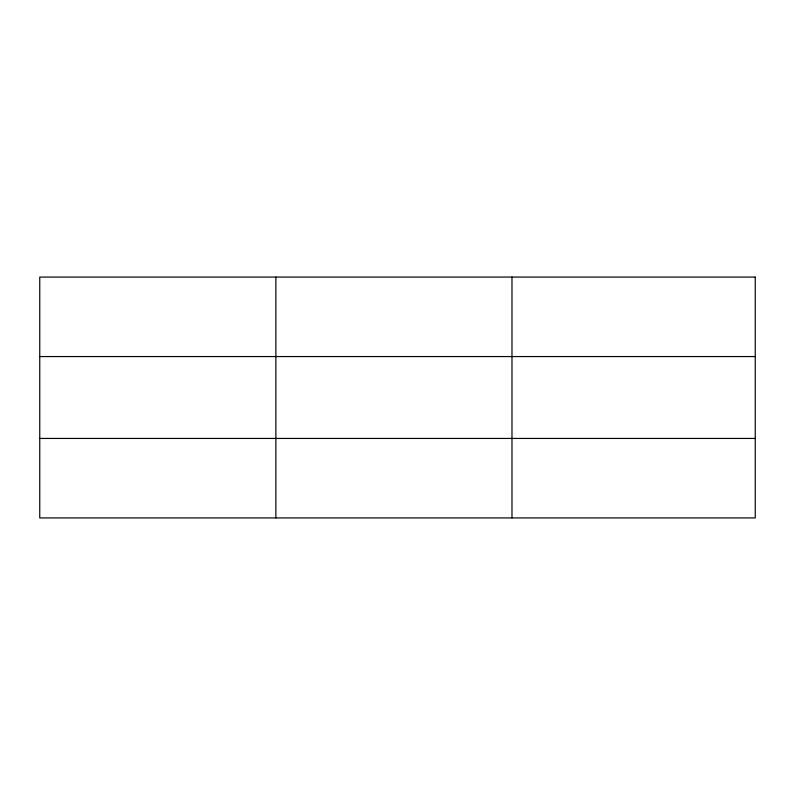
<?xml version="1.0" encoding="UTF-8"?>
<svg xmlns="http://www.w3.org/2000/svg" width="795" height="795" viewBox="0 0 795 795"><rect width="100%" height="100%" fill="white"/><g stroke="black" fill="none" stroke-linecap="round" stroke-linejoin="round"><path stroke-width="1.19" d="M275.865 517.923L275.865 277.077M511.98 517.923L511.98 277.077M39.75 356.558L755.25 356.558M39.75 438.442L755.25 438.442M755.25 277.077L755.25 517.923L39.75 517.923L39.75 277.077L755.25 277.077"/></g></svg>
